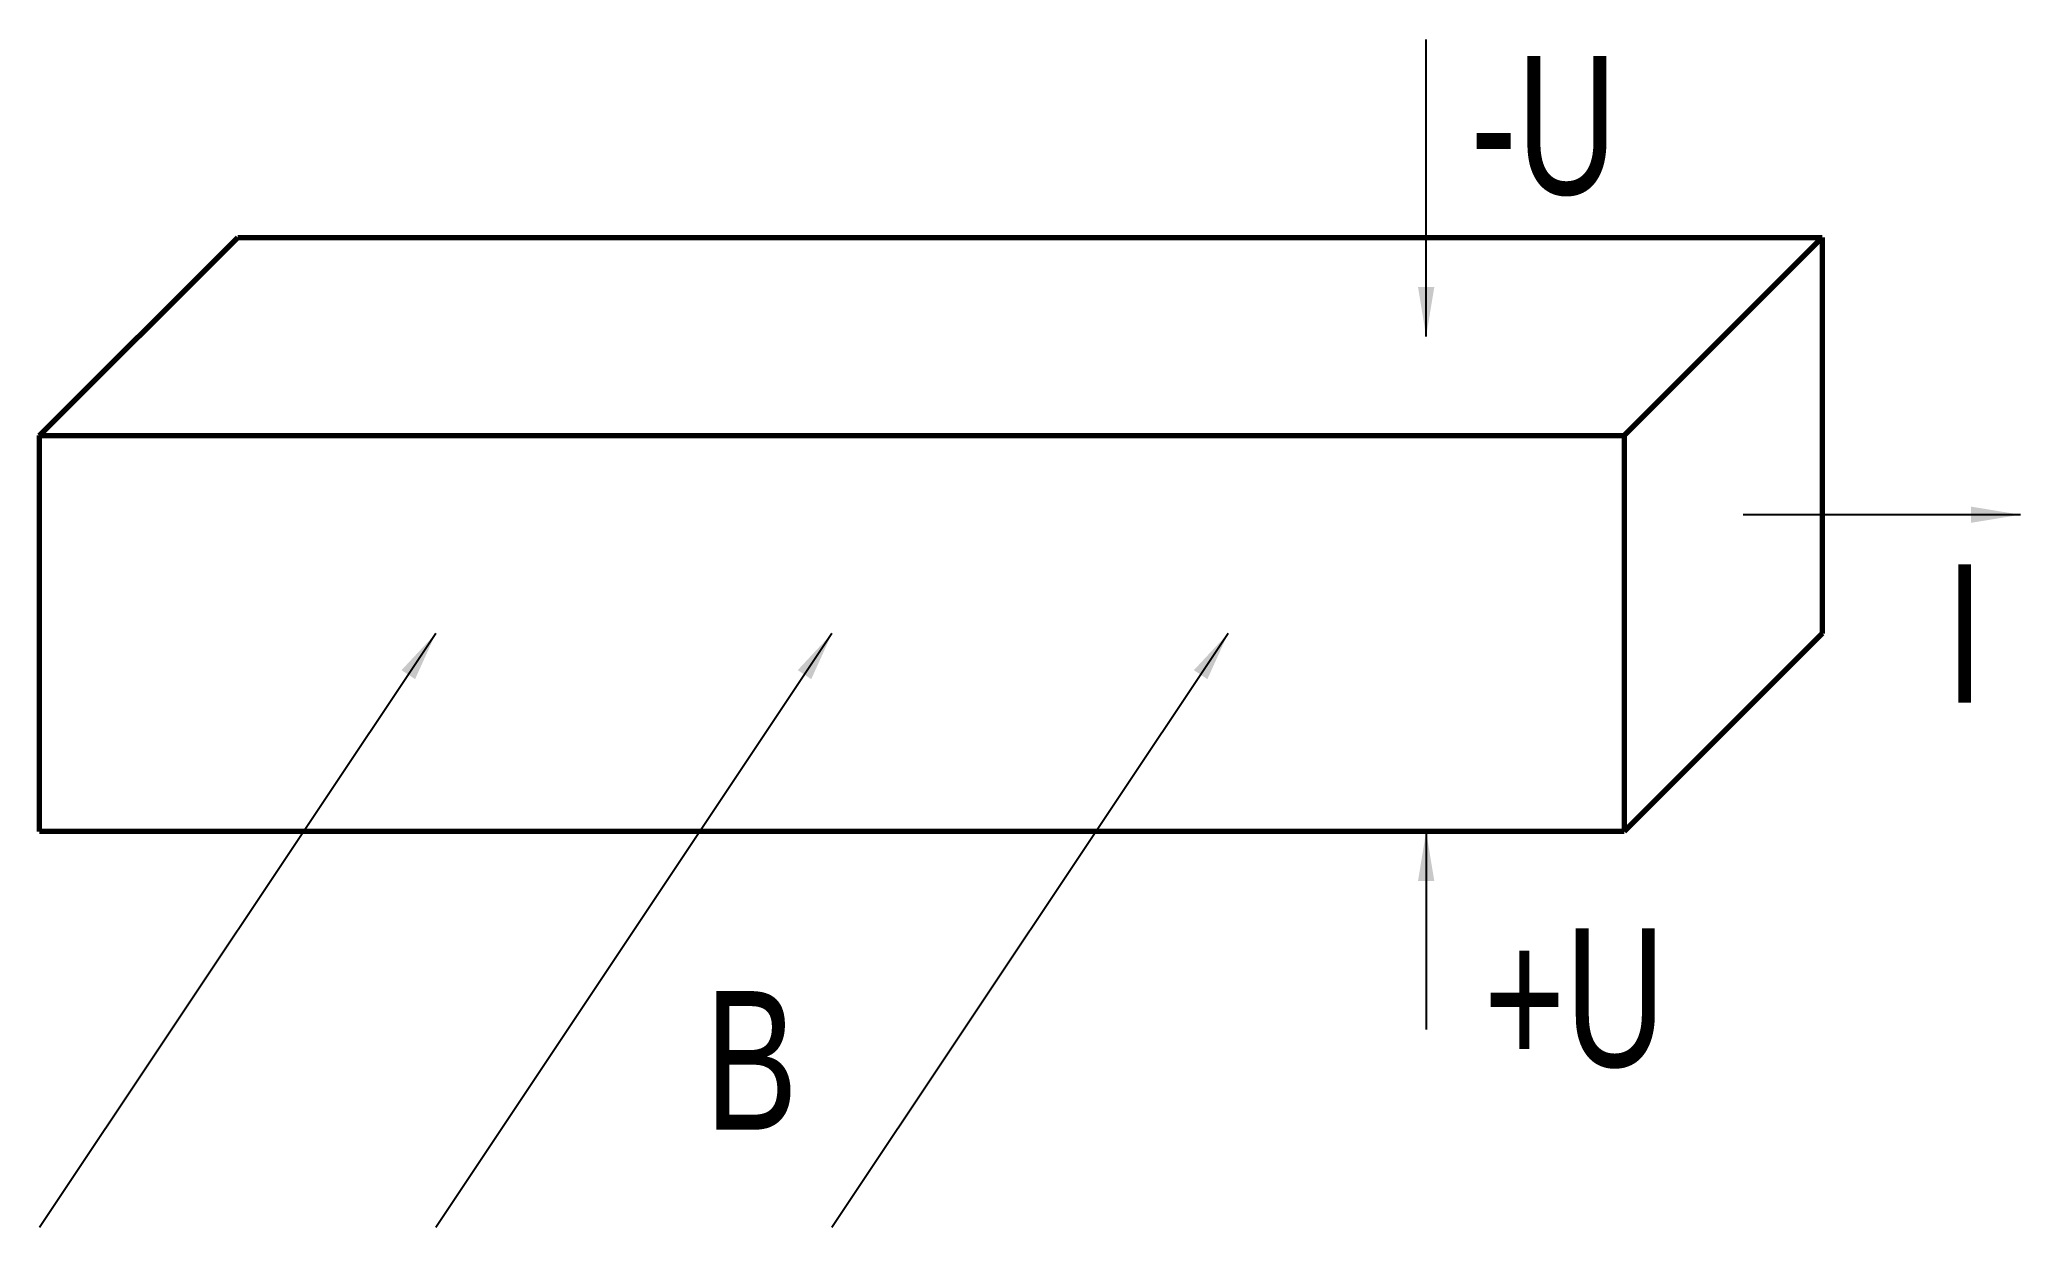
# Model space of a CAD drawing. Header units: millimetres. Extents: x 10 to 110, y 20 to 80.
import ezdxf

# ---------------------------------------------------------------- set-up
doc = ezdxf.new("R2010")
doc.units = ezdxf.units.MM
doc.layers.get('0').update_dxf_attribs({"linetype": 'CONTINUOUS', "lineweight": 0})
doc.styles.get("Standard").update_dxf_attribs({"font": 'txt', "width": 0.75})
doc.dimstyles.get("Standard").update_dxf_attribs({"dimtxt": 2.5, "dimasz": 2.5, "dimexe": 1.25, "dimexo": 0.625, "dimtad": 1, "dimtxsty": 'Standard', "dimcen": 2.5, "dimadec": 0, "dimazin": 0, "dimtfac": 1, "dimtmove": 0, "dimatfit": 3, "dimfxl": 1, "dimarcsym": 0})

msp = doc.modelspace()

# ---------------------------------------------------------------- linework, layer by layer
at = {"linetype": 'CONTINUOUS', "lineweight": 70}
for p, q in [((10, 60), (20, 70)), ((20, 70), (100, 70)), ((90, 60), (100, 70)), ((100, 70), (100, 50)), ((10, 60), (90, 60)), ((10, 40), (10, 60)), ((90, 60), (90, 40)), ((100, 50), (90, 40)), ((90, 40), (10, 40))]:
    msp.add_line(p, q, dxfattribs=at)

# ---------------------------------------------------------------- texts
at = {"linetype": 'CONTINUOUS', "lineweight": 50, "char_height": 7, "width": 100, "attachment_point": 5}
for s, insert in [('-U', (85.9375, 75.625)), ('I', (107.1875, 50)), ('+U', (87.5, 31.5625)), ('B', (45.9375, 28.4375))]:
    msp.add_mtext(s, dxfattribs=dict(at, insert=insert))

# ---------------------------------------------------------------- leaders
at = {"linetype": 'CONTINUOUS', "lineweight": 140}
for points in [[(80, 65), (80, 80)], [(80, 40), (80, 30)]]:
    msp.add_leader(points, dimstyle='Standard', dxfattribs=at)
at = {"linetype": 'CONTINUOUS', "lineweight": 70}
for points in [[(110, 56), (96, 56)], [(30, 50), (10, 20)], [(50, 50), (30, 20)], [(70, 50), (50, 20)]]:
    msp.add_leader(points, dimstyle='Standard', dxfattribs=at)

doc.saveas('drawing.dxf')
